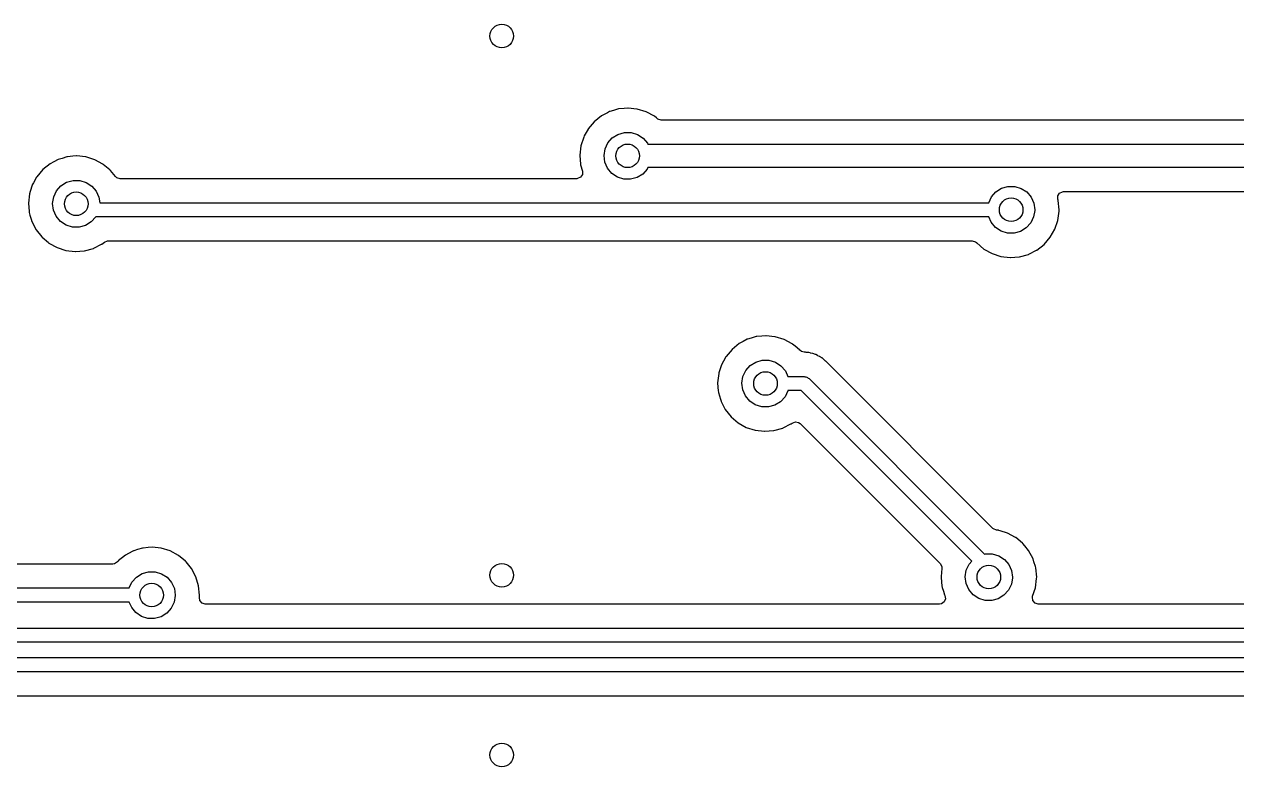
# Model space of a CAD drawing. Extents: x 123 to 292, y -246 to -33.
# Drawn here: x 179.62 to 205.31, y -201.16 to -185.42 of the extents above; entities that cross this region are included whole.
import ezdxf

# ---------------------------------------------------------------- set-up
doc = ezdxf.new("R2010")
doc.units = 0
doc.layers.add('BLACK', color=7, linetype='CONTINUOUS')

msp = doc.modelspace()

# ---------------------------------------------------------------- linework, layer by layer
at = {"layer": 'BLACK', "linetype": 'CONTINUOUS'}
for p, q in [((191.977, -187.299), (191.85, -187.366)), ((192.02, -187.277), (191.977, -187.299)), ((192.025, -187.274), (192.02, -187.277)), ((192.02, -187.277), (192.02, -187.277)), ((192.104, -187.251), (192.025, -187.274)), ((192.209, -187.22), (192.104, -187.251)), ((192.215, -187.219), (192.209, -187.22)), ((192.209, -187.22), (192.209, -187.22)), ((192.221, -187.218), (192.215, -187.219)), ((192.33, -187.208), (192.221, -187.218)), ((192.221, -187.218), (192.221, -187.218)), ((192.412, -187.201), (192.33, -187.208)), ((192.418, -187.201), (192.412, -187.201)), ((192.603, -187.221), (192.418, -187.201)), ((192.418, -187.201), (192.418, -187.201)), ((192.609, -187.221), (192.603, -187.221)), ((192.603, -187.221), (192.603, -187.221)), ((192.798, -187.28), (192.609, -187.221)), ((192.972, -187.374), (192.798, -187.28)), ((191.696, -187.49), (191.569, -187.641)), ((191.85, -187.366), (191.696, -187.49)), ((193.014, -187.409), (192.972, -187.374)), ((193.035, -187.427), (193.014, -187.409)), ((193.048, -187.435), (193.035, -187.427)), ((193.116, -187.456), (193.048, -187.435)), ((207.152, -187.456), (193.116, -187.456)), ((191.474, -187.815), (191.414, -188.003)), ((191.487, -187.79), (191.474, -187.815)), ((191.566, -187.647), (191.487, -187.79)), ((191.569, -187.641), (191.566, -187.647)), ((191.566, -187.647), (191.566, -187.647)), ((192.081, -187.833), (192.201, -187.758)), ((192.201, -187.758), (192.337, -187.719)), ((192.337, -187.719), (192.479, -187.719)), ((192.479, -187.719), (192.615, -187.76)), ((192.615, -187.76), (192.734, -187.837)), ((191.414, -188.003), (191.392, -188.2)), ((191.905, -188.208), (191.927, -188.068)), ((191.927, -188.068), (191.987, -187.939)), ((191.987, -187.939), (192.081, -187.833)), ((192.734, -187.837), (192.826, -187.945)), ((192.826, -187.945), (192.835, -187.964)), ((192.835, -187.964), (207.414, -187.964)), ((180.336, -188.293), (180.245, -188.341)), ((180.341, -188.29), (180.336, -188.293)), ((180.336, -188.293), (180.336, -188.293)), ((180.42, -188.267), (180.341, -188.29)), ((180.525, -188.236), (180.42, -188.267)), ((180.531, -188.235), (180.525, -188.236)), ((180.525, -188.236), (180.525, -188.236)), ((180.537, -188.234), (180.531, -188.235)), ((180.646, -188.224), (180.537, -188.234)), ((180.537, -188.234), (180.537, -188.234)), ((180.728, -188.217), (180.646, -188.224)), ((180.734, -188.217), (180.728, -188.217)), ((180.919, -188.237), (180.734, -188.217)), ((180.734, -188.217), (180.734, -188.217)), ((180.925, -188.237), (180.919, -188.237)), ((180.919, -188.237), (180.919, -188.237)), ((181.114, -188.296), (180.925, -188.237)), ((181.288, -188.39), (181.114, -188.296)), ((191.392, -188.2), (191.392, -188.206)), ((191.392, -188.206), (191.408, -188.39)), ((191.923, -188.348), (191.905, -188.208)), ((180.012, -188.506), (179.885, -188.657)), ((180.166, -188.382), (180.012, -188.506)), ((180.245, -188.341), (180.166, -188.382)), ((181.292, -188.394), (181.288, -188.39)), ((181.434, -188.511), (181.292, -188.394)), ((181.292, -188.394), (181.292, -188.394)), ((181.44, -188.516), (181.434, -188.511)), ((181.444, -188.521), (181.44, -188.516)), ((181.551, -188.652), (181.444, -188.521)), ((181.444, -188.521), (181.444, -188.521)), ((191.408, -188.39), (191.408, -188.397)), ((191.408, -188.397), (191.41, -188.403)), ((191.41, -188.403), (191.449, -188.538)), ((191.449, -188.538), (191.448, -188.609)), ((191.981, -188.478), (191.923, -188.348)), ((192.072, -188.587), (191.981, -188.478)), ((192.82, -188.494), (192.724, -188.599)), ((192.834, -188.464), (192.82, -188.494)), ((207.518, -188.464), (192.834, -188.464)), ((179.788, -188.837), (179.744, -188.973)), ((179.79, -188.831), (179.788, -188.837)), ((179.788, -188.837), (179.788, -188.837)), ((179.814, -188.786), (179.79, -188.831)), ((179.882, -188.663), (179.814, -188.786)), ((179.885, -188.657), (179.882, -188.663)), ((179.882, -188.663), (179.882, -188.663)), ((180.397, -188.849), (180.517, -188.774)), ((180.517, -188.774), (180.653, -188.735)), ((180.653, -188.735), (180.795, -188.735)), ((180.795, -188.735), (180.931, -188.776)), ((180.931, -188.776), (181.05, -188.853)), ((181.581, -188.678), (181.551, -188.652)), ((181.649, -188.698), (181.581, -188.678)), ((191.328, -188.698), (181.649, -188.698)), ((191.345, -188.697), (191.328, -188.698)), ((191.409, -188.668), (191.345, -188.697)), ((191.448, -188.609), (191.409, -188.668)), ((192.19, -188.665), (192.072, -188.587)), ((192.325, -188.708), (192.19, -188.665)), ((192.467, -188.71), (192.325, -188.708)), ((192.604, -188.673), (192.467, -188.71)), ((192.724, -188.599), (192.604, -188.673)), ((179.73, -189.019), (179.708, -189.216)), ((179.744, -188.973), (179.73, -189.019)), ((180.221, -189.224), (180.243, -189.084)), ((180.243, -189.084), (180.303, -188.955)), ((180.303, -188.955), (180.397, -188.849)), ((181.05, -188.853), (181.142, -188.961)), ((181.142, -188.961), (181.201, -189.09)), ((181.201, -189.09), (181.218, -189.207)), ((200.057, -189.207), (200.115, -189.082)), ((200.115, -189.082), (200.209, -188.976)), ((200.209, -188.976), (200.329, -188.901)), ((200.329, -188.901), (200.465, -188.862)), ((200.465, -188.862), (200.607, -188.862)), ((200.607, -188.862), (200.743, -188.903)), ((200.743, -188.903), (200.862, -188.98)), ((200.862, -188.98), (200.954, -189.088)), ((200.954, -189.088), (201.013, -189.217)), ((201.519, -189.064), (201.557, -189.004)), ((201.519, -189.135), (201.519, -189.064)), ((201.557, -189.004), (201.621, -188.974)), ((201.621, -188.974), (201.64, -188.972)), ((201.64, -188.972), (207.451, -188.972)), ((179.708, -189.216), (179.708, -189.222)), ((179.708, -189.222), (179.722, -189.389)), ((180.239, -189.364), (180.221, -189.224)), ((181.218, -189.207), (200.057, -189.207)), ((201.013, -189.217), (201.033, -189.357)), ((201.033, -189.357), (201.033, -189.369)), ((201.525, -189.153), (201.519, -189.135)), ((201.527, -189.16), (201.525, -189.153)), ((201.546, -189.357), (201.527, -189.16)), ((201.546, -189.385), (201.546, -189.357)), ((179.722, -189.389), (179.724, -189.413)), ((179.724, -189.413), (179.741, -189.471)), ((179.741, -189.471), (179.766, -189.558)), ((179.766, -189.558), (179.779, -189.603)), ((179.779, -189.603), (179.869, -189.779)), ((180.297, -189.494), (180.239, -189.364)), ((180.388, -189.603), (180.297, -189.494)), ((180.506, -189.681), (180.388, -189.603)), ((181.136, -189.51), (181.04, -189.615)), ((181.137, -189.507), (181.136, -189.51)), ((200.058, -189.507), (181.137, -189.507)), ((200.109, -189.621), (200.058, -189.507)), ((201.009, -189.509), (200.948, -189.637)), ((201.033, -189.369), (201.009, -189.509)), ((201.459, -189.769), (201.521, -189.582)), ((201.521, -189.582), (201.546, -189.385)), ((179.869, -189.779), (179.992, -189.934)), ((180.641, -189.724), (180.506, -189.681)), ((180.783, -189.726), (180.641, -189.724)), ((180.92, -189.689), (180.783, -189.726)), ((181.04, -189.615), (180.92, -189.689)), ((200.2, -189.73), (200.109, -189.621)), ((200.318, -189.808), (200.2, -189.73)), ((200.453, -189.851), (200.318, -189.808)), ((200.595, -189.853), (200.453, -189.851)), ((200.732, -189.816), (200.595, -189.853)), ((200.852, -189.742), (200.732, -189.816)), ((200.948, -189.637), (200.852, -189.742)), ((201.361, -189.941), (201.459, -189.769)), ((179.992, -189.934), (179.997, -189.938)), ((179.997, -189.938), (179.997, -189.938)), ((179.997, -189.938), (180.133, -190.054)), ((180.133, -190.054), (180.143, -190.062)), ((180.143, -190.062), (180.315, -190.159)), ((181.093, -190.172), (181.258, -190.088)), ((181.258, -190.088), (181.264, -190.086)), ((181.258, -190.088), (181.258, -190.088)), ((181.264, -190.086), (181.32, -190.042)), ((181.32, -190.042), (181.386, -190.016)), ((181.386, -190.016), (181.397, -190.016)), ((181.397, -190.016), (199.707, -190.016)), ((199.707, -190.016), (199.776, -190.036)), ((199.776, -190.036), (199.798, -190.054)), ((199.798, -190.054), (199.8, -190.056)), ((199.8, -190.056), (199.804, -190.061)), ((199.804, -190.061), (199.955, -190.189)), ((201.076, -190.213), (201.232, -190.091)), ((201.232, -190.091), (201.361, -189.941)), ((180.315, -190.159), (180.503, -190.22)), ((180.503, -190.22), (180.7, -190.243)), ((180.7, -190.243), (180.706, -190.243)), ((180.706, -190.243), (180.891, -190.228)), ((180.706, -190.243), (180.706, -190.243)), ((180.891, -190.228), (180.891, -190.228)), ((180.891, -190.228), (180.897, -190.228)), ((180.897, -190.228), (181.087, -190.175)), ((181.087, -190.175), (181.093, -190.172)), ((181.093, -190.172), (181.093, -190.172)), ((199.955, -190.189), (200.127, -190.286)), ((200.127, -190.286), (200.315, -190.347)), ((200.315, -190.347), (200.512, -190.37)), ((200.512, -190.37), (200.518, -190.37)), ((200.518, -190.37), (200.703, -190.355)), ((200.518, -190.37), (200.518, -190.37)), ((200.703, -190.355), (200.703, -190.355)), ((200.703, -190.355), (200.709, -190.355)), ((200.709, -190.355), (200.899, -190.302)), ((200.899, -190.302), (200.905, -190.299)), ((200.905, -190.299), (201.07, -190.215)), ((200.905, -190.299), (200.905, -190.299)), ((201.07, -190.215), (201.076, -190.213)), ((201.07, -190.215), (201.07, -190.215)), ((194.85, -192.151), (194.771, -192.192)), ((194.941, -192.103), (194.85, -192.151)), ((194.946, -192.1), (194.941, -192.103)), ((194.941, -192.103), (194.941, -192.103)), ((195.025, -192.077), (194.946, -192.1)), ((195.13, -192.046), (195.025, -192.077)), ((195.136, -192.045), (195.13, -192.046)), ((195.13, -192.046), (195.13, -192.046)), ((195.142, -192.044), (195.136, -192.045)), ((195.251, -192.034), (195.142, -192.044)), ((195.142, -192.044), (195.142, -192.044)), ((195.333, -192.027), (195.251, -192.034)), ((195.339, -192.027), (195.333, -192.027)), ((195.524, -192.047), (195.339, -192.027)), ((195.339, -192.027), (195.339, -192.027)), ((195.53, -192.047), (195.524, -192.047)), ((195.524, -192.047), (195.524, -192.047)), ((195.719, -192.106), (195.53, -192.047)), ((195.893, -192.2), (195.719, -192.106)), ((194.617, -192.316), (194.49, -192.467)), ((194.771, -192.192), (194.617, -192.316)), ((195.897, -192.204), (195.893, -192.2)), ((195.953, -192.25), (195.897, -192.204)), ((195.897, -192.204), (195.897, -192.204)), ((196.045, -192.326), (195.953, -192.25)), ((196.049, -192.331), (196.045, -192.326)), ((196.05, -192.332), (196.049, -192.331)), ((196.049, -192.331), (196.049, -192.331)), ((196.053, -192.335), (196.05, -192.332)), ((196.054, -192.335), (196.053, -192.335)), ((196.089, -192.364), (196.054, -192.335)), ((196.149, -192.375), (196.089, -192.364)), ((196.149, -192.377), (196.149, -192.375)), ((196.157, -192.377), (196.149, -192.377)), ((196.164, -192.377), (196.157, -192.377)), ((196.172, -192.378), (196.164, -192.377)), ((196.186, -192.38), (196.172, -192.378)), ((196.205, -192.381), (196.186, -192.38)), ((196.227, -192.381), (196.205, -192.381)), ((196.244, -192.386), (196.227, -192.381)), ((196.272, -192.393), (196.244, -192.386)), ((196.283, -192.395), (196.272, -192.393)), ((196.329, -192.403), (196.283, -192.395)), ((196.348, -192.411), (196.329, -192.403)), ((196.367, -192.418), (196.348, -192.411)), ((196.388, -192.423), (196.367, -192.418)), ((196.395, -192.427), (196.388, -192.423)), ((196.428, -192.445), (196.395, -192.427)), ((196.395, -192.427), (196.395, -192.427)), ((194.393, -192.647), (194.34, -192.814)), ((194.395, -192.641), (194.393, -192.647)), ((194.393, -192.647), (194.393, -192.647)), ((194.435, -192.567), (194.395, -192.641)), ((194.487, -192.473), (194.435, -192.567)), ((194.49, -192.467), (194.487, -192.473)), ((194.487, -192.473), (194.487, -192.473)), ((194.908, -192.765), (195.002, -192.659)), ((195.002, -192.659), (195.122, -192.584)), ((195.122, -192.584), (195.258, -192.545)), ((195.258, -192.545), (195.4, -192.545)), ((195.4, -192.545), (195.536, -192.586)), ((195.536, -192.586), (195.655, -192.663)), ((195.655, -192.663), (195.747, -192.771)), ((196.439, -192.45), (196.428, -192.445)), ((196.474, -192.466), (196.439, -192.45)), ((196.481, -192.469), (196.474, -192.466)), ((196.474, -192.466), (196.474, -192.466)), ((196.488, -192.474), (196.481, -192.469)), ((196.498, -192.482), (196.488, -192.474)), ((196.515, -192.493), (196.498, -192.482)), ((196.527, -192.499), (196.515, -192.493)), ((196.534, -192.503), (196.527, -192.499)), ((196.564, -192.531), (196.534, -192.503)), ((196.567, -192.535), (196.564, -192.531)), ((196.576, -192.542), (196.567, -192.535)), ((196.58, -192.545), (196.576, -192.542)), ((196.6, -192.566), (196.58, -192.545)), ((196.603, -192.568), (196.6, -192.566)), ((196.648, -192.61), (196.603, -192.568)), ((196.655, -192.617), (196.648, -192.61)), ((196.659, -192.624), (196.655, -192.617)), ((196.667, -192.632), (196.659, -192.624)), ((196.659, -192.624), (196.659, -192.624)), ((200.145, -196.11), (196.667, -192.632)), ((194.335, -192.829), (194.313, -193.026)), ((194.34, -192.814), (194.335, -192.829)), ((194.826, -193.034), (194.848, -192.894)), ((194.848, -192.894), (194.908, -192.765)), ((195.747, -192.771), (195.802, -192.89)), ((195.802, -192.89), (196.144, -192.89)), ((196.144, -192.89), (196.163, -192.895)), ((196.163, -192.895), (196.182, -192.895)), ((196.182, -192.895), (196.2, -192.905)), ((196.2, -192.905), (196.219, -192.91)), ((196.219, -192.91), (196.233, -192.924)), ((196.233, -192.924), (196.25, -192.934)), ((196.25, -192.934), (199.97, -196.654)), ((194.313, -193.026), (194.313, -193.032)), ((194.313, -193.032), (194.327, -193.192)), ((194.327, -193.192), (194.329, -193.223)), ((194.844, -193.174), (194.826, -193.034)), ((194.902, -193.304), (194.844, -193.174)), ((195.802, -193.192), (195.741, -193.32)), ((195.803, -193.19), (195.802, -193.192)), ((196.081, -193.19), (195.803, -193.19)), ((199.697, -196.806), (196.081, -193.19)), ((194.329, -193.223), (194.331, -193.229)), ((194.331, -193.229), (194.371, -193.369)), ((194.371, -193.369), (194.384, -193.413)), ((194.384, -193.413), (194.387, -193.419)), ((194.387, -193.419), (194.459, -193.559)), ((194.993, -193.413), (194.902, -193.304)), ((195.111, -193.491), (194.993, -193.413)), ((195.645, -193.425), (195.525, -193.499)), ((195.741, -193.32), (195.645, -193.425)), ((194.459, -193.559), (194.474, -193.589)), ((194.474, -193.589), (194.597, -193.744)), ((195.246, -193.534), (195.111, -193.491)), ((195.388, -193.536), (195.246, -193.534)), ((195.525, -193.499), (195.388, -193.536)), ((194.597, -193.744), (194.748, -193.872)), ((194.748, -193.872), (194.92, -193.969)), ((194.92, -193.969), (195.108, -194.03)), ((195.692, -193.985), (195.698, -193.982)), ((195.698, -193.982), (195.863, -193.898)), ((195.698, -193.982), (195.698, -193.982)), ((195.863, -193.898), (195.869, -193.896)), ((195.863, -193.898), (195.863, -193.898)), ((195.869, -193.896), (195.893, -193.877)), ((195.893, -193.877), (195.959, -193.851)), ((195.959, -193.851), (196.029, -193.864)), ((196.029, -193.864), (196.06, -193.887)), ((196.06, -193.887), (199.029, -196.857)), ((195.108, -194.03), (195.305, -194.053)), ((195.305, -194.053), (195.311, -194.053)), ((195.311, -194.053), (195.496, -194.038)), ((195.311, -194.053), (195.311, -194.053)), ((195.496, -194.038), (195.496, -194.038)), ((195.496, -194.038), (195.502, -194.038)), ((195.502, -194.038), (195.692, -193.985)), ((200.155, -196.119), (200.145, -196.11)), ((200.221, -196.146), (200.155, -196.119)), ((200.257, -196.15), (200.221, -196.146)), ((200.263, -196.151), (200.257, -196.15)), ((200.257, -196.15), (200.257, -196.15)), ((200.269, -196.153), (200.263, -196.151)), ((200.296, -196.161), (200.269, -196.153)), ((200.269, -196.153), (200.269, -196.153)), ((200.452, -196.209), (200.296, -196.161)), ((200.626, -196.303), (200.452, -196.209)), ((182.124, -196.531), (182.019, -196.562)), ((182.13, -196.529), (182.124, -196.531)), ((182.124, -196.531), (182.124, -196.531)), ((182.136, -196.529), (182.13, -196.529)), ((182.245, -196.519), (182.136, -196.529)), ((182.136, -196.529), (182.136, -196.529)), ((182.327, -196.511), (182.245, -196.519)), ((182.333, -196.512), (182.327, -196.511)), ((182.518, -196.531), (182.333, -196.512)), ((182.333, -196.512), (182.333, -196.512)), ((182.524, -196.532), (182.518, -196.531)), ((182.518, -196.531), (182.518, -196.531)), ((182.713, -196.59), (182.524, -196.532)), ((200.631, -196.307), (200.626, -196.303)), ((200.774, -196.426), (200.631, -196.307)), ((200.631, -196.307), (200.631, -196.307)), ((200.778, -196.429), (200.774, -196.426)), ((200.782, -196.434), (200.778, -196.429)), ((200.821, -196.481), (200.782, -196.434)), ((200.782, -196.434), (200.782, -196.434)), ((200.903, -196.583), (200.821, -196.481)), ((181.607, -196.805), (181.594, -196.821)), ((181.611, -196.8), (181.607, -196.805)), ((181.765, -196.677), (181.611, -196.8)), ((181.908, -196.602), (181.765, -196.677)), ((181.935, -196.588), (181.908, -196.602)), ((181.94, -196.585), (181.935, -196.588)), ((181.935, -196.588), (181.935, -196.588)), ((182.019, -196.562), (181.94, -196.585)), ((182.887, -196.684), (182.713, -196.59)), ((182.891, -196.688), (182.887, -196.684)), ((183.034, -196.807), (182.891, -196.688)), ((182.891, -196.688), (182.891, -196.688)), ((183.039, -196.81), (183.034, -196.807)), ((199.641, -196.869), (199.697, -196.806)), ((199.97, -196.654), (199.991, -196.648)), ((199.991, -196.648), (200.133, -196.649)), ((200.133, -196.649), (200.269, -196.69)), ((200.269, -196.69), (200.388, -196.767)), ((200.388, -196.767), (200.481, -196.874)), ((200.996, -196.757), (200.903, -196.583)), ((201.015, -196.821), (200.996, -196.757)), ((181.497, -196.866), (160.464, -196.866)), ((181.535, -196.86), (181.497, -196.866)), ((181.594, -196.821), (181.535, -196.86)), ((182.116, -197.068), (182.252, -197.029)), ((182.252, -197.029), (182.394, -197.03)), ((182.394, -197.03), (182.53, -197.071)), ((183.043, -196.815), (183.039, -196.81)), ((183.048, -196.821), (183.043, -196.815)), ((183.043, -196.815), (183.043, -196.815)), ((183.164, -196.964), (183.048, -196.821)), ((183.257, -197.138), (183.164, -196.964)), ((199.029, -196.857), (199.063, -196.919)), ((199.065, -196.96), (199.046, -197.129)), ((199.063, -196.919), (199.065, -196.96)), ((199.559, -197.137), (199.581, -196.997)), ((199.581, -196.997), (199.641, -196.869)), ((200.481, -196.874), (200.539, -197.003)), ((200.539, -197.003), (200.559, -197.143)), ((201.045, -196.92), (201.015, -196.821)), ((201.053, -196.947), (201.045, -196.92)), ((201.073, -197.143), (201.053, -196.947)), ((181.844, -197.374), (181.902, -197.25)), ((181.902, -197.25), (181.996, -197.144)), ((181.996, -197.144), (182.116, -197.068)), ((182.53, -197.071), (182.649, -197.148)), ((182.649, -197.148), (182.741, -197.255)), ((182.741, -197.255), (182.8, -197.384)), ((183.314, -197.328), (183.257, -197.138)), ((199.046, -197.129), (199.048, -197.147)), ((199.048, -197.147), (199.056, -197.252)), ((199.056, -197.252), (199.063, -197.326)), ((199.578, -197.278), (199.559, -197.137)), ((199.635, -197.408), (199.578, -197.278)), ((200.536, -197.296), (200.474, -197.423)), ((200.559, -197.156), (200.536, -197.296)), ((200.559, -197.143), (200.559, -197.156)), ((201.048, -197.368), (201.072, -197.172)), ((201.072, -197.172), (201.073, -197.143)), ((158.461, -197.374), (181.844, -197.374)), ((182.82, -197.537), (182.796, -197.677)), ((182.8, -197.384), (182.82, -197.524)), ((182.82, -197.524), (182.82, -197.537)), ((183.333, -197.524), (183.314, -197.328)), ((183.33, -197.574), (183.331, -197.572)), ((183.341, -197.642), (183.33, -197.574)), ((183.331, -197.572), (183.333, -197.553)), ((183.333, -197.553), (183.333, -197.524)), ((199.063, -197.326), (199.073, -197.362)), ((199.073, -197.362), (199.095, -197.44)), ((199.095, -197.44), (199.117, -197.517)), ((199.117, -197.517), (199.125, -197.532)), ((199.125, -197.532), (199.138, -197.602)), ((199.726, -197.516), (199.635, -197.408)), ((199.844, -197.595), (199.726, -197.516)), ((200.379, -197.528), (200.258, -197.602)), ((200.474, -197.423), (200.379, -197.528)), ((200.982, -197.572), (200.987, -197.55)), ((200.992, -197.642), (200.982, -197.572)), ((200.987, -197.55), (201.046, -197.374)), ((201.046, -197.374), (201.048, -197.368)), ((181.845, -197.674), (158.398, -197.674)), ((181.896, -197.789), (181.845, -197.674)), ((181.987, -197.897), (181.896, -197.789)), ((182.735, -197.804), (182.639, -197.909)), ((182.796, -197.677), (182.735, -197.804)), ((183.387, -197.695), (183.341, -197.642)), ((183.455, -197.715), (183.387, -197.695)), ((199.013, -197.715), (183.455, -197.715)), ((199.054, -197.709), (199.013, -197.715)), ((199.112, -197.668), (199.054, -197.709)), ((199.138, -197.602), (199.112, -197.668)), ((199.979, -197.637), (199.844, -197.595)), ((200.121, -197.64), (199.979, -197.637)), ((200.258, -197.602), (200.121, -197.64)), ((201.038, -197.695), (200.992, -197.642)), ((201.107, -197.715), (201.038, -197.695)), ((221.544, -197.715), (201.107, -197.715)), ((182.105, -197.976), (181.987, -197.897)), ((182.24, -198.018), (182.105, -197.976)), ((182.382, -198.021), (182.24, -198.018)), ((182.519, -197.983), (182.382, -198.021)), ((182.639, -197.909), (182.519, -197.983)), ((134.682, -198.224), (221.807, -198.224)), ((221.869, -198.524), (134.62, -198.524)), ((133.912, -198.851), (223.974, -198.851)), ((224.036, -199.151), (133.85, -199.151)), ((133.887, -199.659), (223.954, -199.659))]:
    msp.add_line(p, q, dxfattribs=at)
at = {"layer": 'BLACK'}
for centre in [(189.738, -185.674), (192.405, -188.214), (180.721, -189.23), (200.533, -189.357), (195.326, -193.04), (189.738, -197.104), (200.059, -197.143), (182.32, -197.524), (189.738, -200.914)]:
    msp.add_circle(centre, 0.25, dxfattribs=at)

doc.saveas('drawing.dxf')
